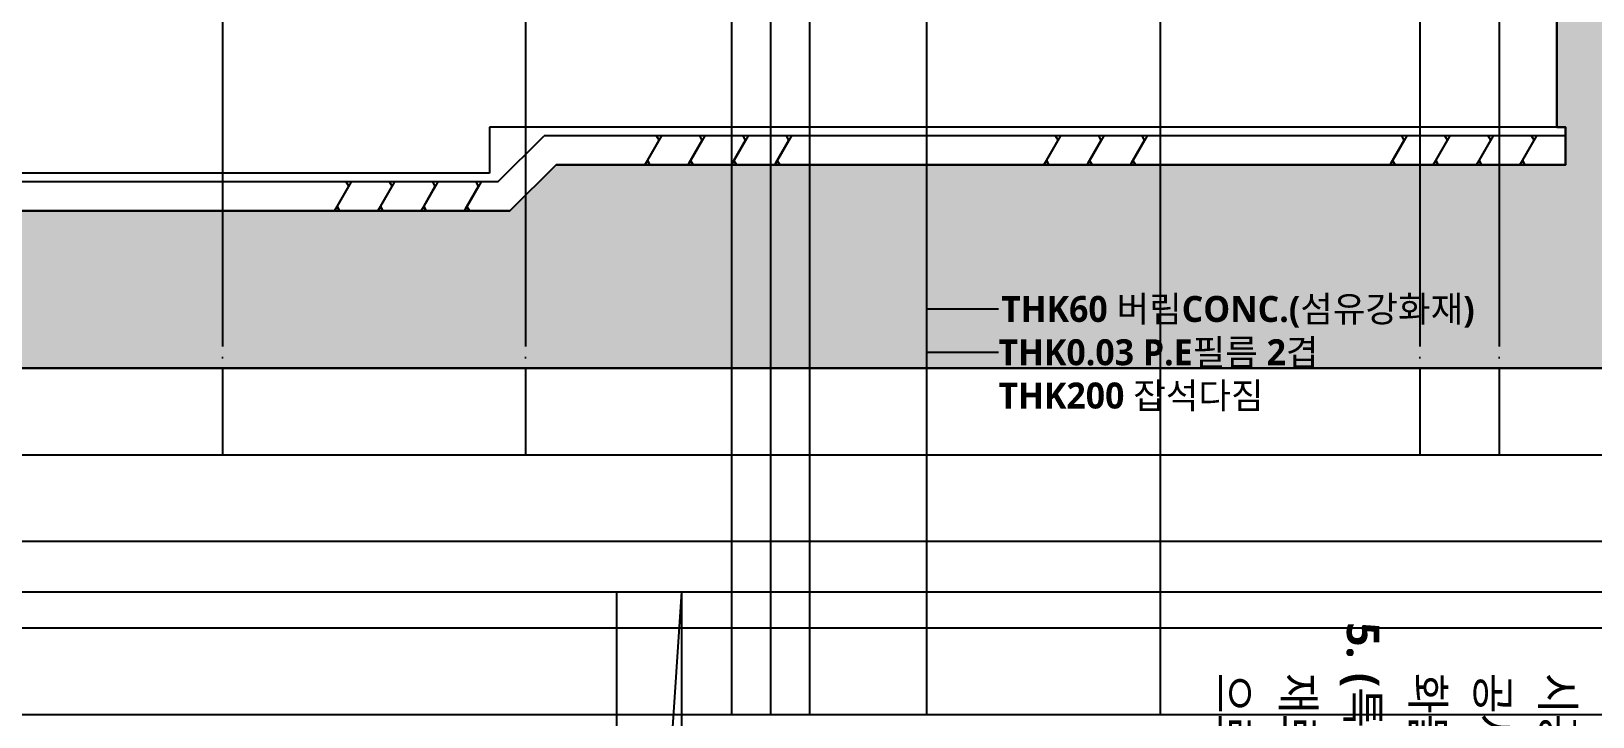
# Model space of a CAD drawing. Header units: millimetres. Extents: x 0 to 356400, y 0 to 68257.
# Drawn here: x 197799 to 208625, y 7384 to 12135 of the extents above; entities that cross this region are included whole.
import ezdxf
from ezdxf.enums import TextEntityAlignment as Align

# ---------------------------------------------------------------- set-up
doc = ezdxf.new("R2010")
doc.units = ezdxf.units.MM
doc.header["$LTSCALE"] = 75
doc.linetypes.add('CEN', pattern=[62, 60, -1, 0, -1])
for name, color, linetype in [('8', 8, 'Continuous'), ('A-ANNO-GRA1', 7, 'Continuous'), ('A-ANNO-LEAD', 4, 'Continuous'), ('A-ANNO-NOTE', 7, 'Continuous'), ('A-ANNO-TEXT1', 7, 'Continuous'), ('A-ANNO-TITL', 7, 'Continuous'), ('A-CEN', 1, 'CEN'), ('A-SECT-MATR1-PAT', 8, 'Continuous'), ('A-SECT-MATR2', 6, 'Continuous'), ('A-ST-AXIS-CEN', 252, 'CEN'), ('A-ST-CONC', 2, 'Continuous')]:
    doc.layers.add(name, color=color, linetype=linetype)
for name, color, linetype, plot in [('Defpoint', 161, 'Continuous', False), ('G(그리드1)', 185, 'Continuous', False), ('G(그리드2)', 235, 'Continuous', False)]:
    doc.layers.add(name, color=color, linetype=linetype, plot=plot)
doc.styles.add('2020음성 1차', font='NanumGothicBold.ttf')
doc.styles.add('SH_대대리576', font='')
doc.styles.get('SH_대대리576').set_extended_font_data('NanumGothic', bold=True)

# ---------------------------------------------------------------- blocks, each defined once
blk = doc.blocks.new('G$C3CD03619')
at = {"layer": 'A-ANNO-GRA1'}
for centre in [(11731, 11592), (11731, 9792)]:
    blk.add_circle(centre, 792, dxfattribs=at)
at = {"layer": 'A-ANNO-NOTE', "style": 'SH_대대리576'}
for s, p in [('방', (11108, 11142)), ('갑', (11108, 9342))]:
    blk.add_text(s, height=900, dxfattribs=at).set_placement(p)
at = {"layer": 'A-ANNO-TITL', "style": 'SH_대대리576'}
for s, p in [('1.', (547, 25992)), ('2.', (547, 11592)), ('3.', (547, 7992)), ('4.', (547, 6192)), ('5.', (547, -10008))]:
    blk.add_text(s, height=900, dxfattribs=at).set_placement(p, align=Align.MIDDLE_CENTER)
for s, p in [('B2ND FFL = EL-9000', (1447, 25992)), ('B1ST FFL = EL-4800', (1447, 24192)), ('1ST FFL = EL%%p0 (FH96.10)', (1447, 22392)), ('2ND FFL = EL+4500', (1447, 20592)), ('3RD FFL = EL+9000', (1447, 18792)), ('4TH FFL = EL+19000', (1447, 16992)), ('ROOF SFL = EL+29000', (1447, 15192)), ('PH ROOF SFL = EL+33000 (계단탑)', (1447, 13392)), ('스크린 방화셔터', (1447, 11592)), ('갑종 방화문', (1447, 9792)), ('실내 마감은 실내재료마감표 참조.', (1447, 7992)), ('엘리베이터 시공 시 전문업체의 시공상세도', (1447, 6192)), ('를 작성하여 공사감독자의 승인을 득한 후', (1447, 4392)), ('시공할 것. (엘리베이터 설치를 위한 승강로', (1447, 2592)), ('내부의 구조물은 엘리베이터 공사분임.)', (1447, 792)), ('-ELEV 설치용 구조부재(후크 포함) 는 전문', (1447, -1008)), ('업체 선정 후 구조계산을 반영하여', (1447, -2808)), ('시공상세도를 작성(필요시 구조보강) 하고', (1447, -4608)), ('공사감독자의 승인을 득한 후 시공할 것.', (1447, -6408)), ('화물용승강기 및 수직반송기 포함.', (1447, -8208)), ('(특별)피난계단의 적용시 마감재료는 불연', (1447, -10008)), ('재료 인증제품(불연성능 시험성적서 확보)', (1447, -11808)), ('으로서 공사감독자의 승인을 득한 후', (1447, -13608))]:
    blk.add_text(s, height=900, dxfattribs=at).set_placement(p, align=Align.MIDDLE_LEFT)

msp = doc.modelspace()

# ---------------------------------------------------------------- hatches: boundary and pattern name
at = {"layer": '8', "transparency": 33554687}
h = msp.add_hatch(color=256, dxfattribs=at)
h.dxf.hatch_style = 1
h.paths.add_polyline_path([(193475, 10890), (201117.8, 10890), (201437.8, 11210), (208435, 11210), (208435, 11470), (208375, 11470), (208375, 30500), (210175, 30500), (210175, 9800), (193475, 9800)])

# ---------------------------------------------------------------- linework, layer by layer
for p, q in [((201857.6, 8250), (201857.6, 1500)), ((202307.6, 8250), (202307.6, 1500))]:
    msp.add_line(p, q)
at = {"layer": '8'}
msp.add_lwpolyline([(193475, 10890), (201117.8, 10890), (201437.8, 11210), (208435, 11210), (208435, 11470), (208375, 11470), (208375, 30500), (210175, 30500), (210175, 9800), (193475, 9800)], close=True, dxfattribs=at)
at = {"layer": 'A-ANNO-LEAD'}
for p, q in [((204005, 10210), (204505, 10210)), ((204005, 9910), (204505, 9910))]:
    msp.add_line(p, q, dxfattribs=at)
msp.add_lwpolyline([(204005, 11210, 0, 48, 0), (204005, 11066, 0, 0, 0), (204005, 9610, 0, 0, 0), (204505, 9610, 0, 0, 0)], format="xyseb", dxfattribs=at)
at = {"layer": 'A-CEN'}
for p, q in [((199125, 56300), (199125, 9200)), ((201225, 56300), (201225, 9200)), ((207425, 56300), (207425, 9200))]:
    msp.add_line(p, q, dxfattribs=at)
at = {"layer": 'A-SECT-MATR1-PAT'}
for points in [[(202168.8, 11410), (202053.3, 11210), (202070.6, 11240), (202088, 11210), (202070.6, 11240), (202151.5, 11380), (202134.1, 11410)], [(202468.8, 11410), (202353.3, 11210), (202370.6, 11240), (202388, 11210), (202370.6, 11240), (202451.5, 11380), (202434.1, 11410)], [(202768.8, 11410), (202653.3, 11210), (202670.6, 11240), (202688, 11210), (202670.6, 11240), (202751.5, 11380), (202734.1, 11410)], [(203068.8, 11410), (202953.3, 11210), (202970.6, 11240), (202988, 11210), (202970.6, 11240), (203051.5, 11380), (203034.1, 11410)], [(204935, 11410), (204819.5, 11210), (204836.9, 11240), (204854.2, 11210), (204836.9, 11240), (204917.7, 11380), (204900.4, 11410)], [(205235, 11410), (205119.5, 11210), (205136.9, 11240), (205154.2, 11210), (205136.9, 11240), (205217.7, 11380), (205200.4, 11410)], [(205535, 11410), (205419.5, 11210), (205436.9, 11240), (205454.2, 11210), (205436.9, 11240), (205517.7, 11380), (205500.4, 11410)], [(207335, 11410), (207219.5, 11210), (207236.9, 11240), (207254.2, 11210), (207236.9, 11240), (207317.7, 11380), (207300.4, 11410)], [(207635, 11410), (207519.5, 11210), (207536.9, 11240), (207554.2, 11210), (207536.9, 11240), (207617.7, 11380), (207600.4, 11410)], [(207935, 11410), (207819.5, 11210), (207836.9, 11240), (207854.2, 11210), (207836.9, 11240), (207917.7, 11380), (207900.4, 11410)], [(208235, 11410), (208119.5, 11210), (208136.9, 11240), (208154.2, 11210), (208136.9, 11240), (208217.7, 11380), (208200.4, 11410)], [(200017.8, 11090), (199902.4, 10890), (199919.7, 10920), (199937, 10890), (199919.7, 10920), (200000.5, 11060), (199983.2, 11090)], [(200317.8, 11090), (200202.4, 10890), (200219.7, 10920), (200237, 10890), (200219.7, 10920), (200300.5, 11060), (200283.2, 11090)], [(200617.8, 11090), (200502.4, 10890), (200519.7, 10920), (200537, 10890), (200519.7, 10920), (200600.5, 11060), (200583.2, 11090)], [(200917.8, 11090), (200802.4, 10890), (200819.7, 10920), (200837, 10890), (200819.7, 10920), (200900.5, 11060), (200883.2, 11090)]]:
    msp.add_lwpolyline(points, dxfattribs=at)
at = {"layer": 'A-SECT-MATR2'}
for p, q in [((201035, 11090), (201355, 11410)), ((201035, 11090), (193475, 11090)), ((201117.8, 10890), (193475, 10890))]:
    msp.add_line(p, q, dxfattribs=at)
for points in [[(208435, 11410), (208435, 11210), (201437.8, 11210), (201117.8, 10890)], [(208375, 11470), (208435, 11470), (208435, 11410), (201355, 11410)]]:
    msp.add_lwpolyline(points, dxfattribs=at)
at = {"layer": 'A-ST-AXIS-CEN'}
msp.add_line((207975, 56300), (207975, 9200), dxfattribs=at)
at = {"layer": 'A-ST-CONC'}
for p, q in [((208375, 31650), (208375, 11470)), ((208375, 11470), (200975, 11470)), ((200975, 11470), (200975, 11150)), ((200975, 11150), (193475, 11150))]:
    msp.add_line(p, q, dxfattribs=at)
at = {"layer": 'Defpoint'}
msp.add_lwpolyline([(179700, 61500), (179700, 8250), (221250, 8250), (221250, 61500)], close=True, dxfattribs=at)
at = {"layer": 'G(그리드1)'}
msp.add_line((202307.6, 8250), (201857.6, 1500), dxfattribs=at)
for points in [[(213175, 58700), (190475, 58700), (190475, 7400), (213175, 7400)], [(212575, 58100), (191075, 58100), (191075, 8000), (212575, 8000)], [(211975, 57500), (191675, 57500), (191675, 8000), (211975, 8000)], [(210775, 56300), (192875, 56300), (192875, 9200), (210775, 9200)]]:
    msp.add_lwpolyline(points, close=True, dxfattribs=at)
msp.add_lwpolyline([(191675, 33266.7), (191675, 8600), (211975, 8600), (211975, 33266.7)], dxfattribs=at)
at = {"layer": 'G(그리드2)'}
for p, q in [((202655, 56300), (202655, 7400)), ((202925, 56300), (202925, 7400)), ((203195, 56300), (203195, 7400)), ((205625, 56300), (205625, 7400)), ((204005, 22700), (204005, 7400))]:
    msp.add_line(p, q, dxfattribs=at)
msp.add_lwpolyline([(210175, 55700), (193475, 55700), (193475, 9800), (210175, 9800)], close=True, dxfattribs=at)

# ---------------------------------------------------------------- block references
at = {"xscale": 0.2500000000000001, "yscale": 0.2500000000000001, "zscale": 0.2500000000000001, "rotation": 270}
msp.add_blockref('G$C3CD03619', (209534.7, 8049.4), dxfattribs=at)

# ---------------------------------------------------------------- texts
at = {"layer": 'A-ANNO-TEXT1', "style": '2020음성 1차'}
for s, p in [('THK60 버림CONC.(섬유강화재)', (204523.4, 10210)), ('THK0.03 P.E필름 2겹', (204505, 9910)), ('THK200 잡석다짐', (204505, 9610))]:
    msp.add_text(s, height=180, dxfattribs=at).set_placement(p, align=Align.MIDDLE_LEFT)

doc.saveas('drawing.dxf')
